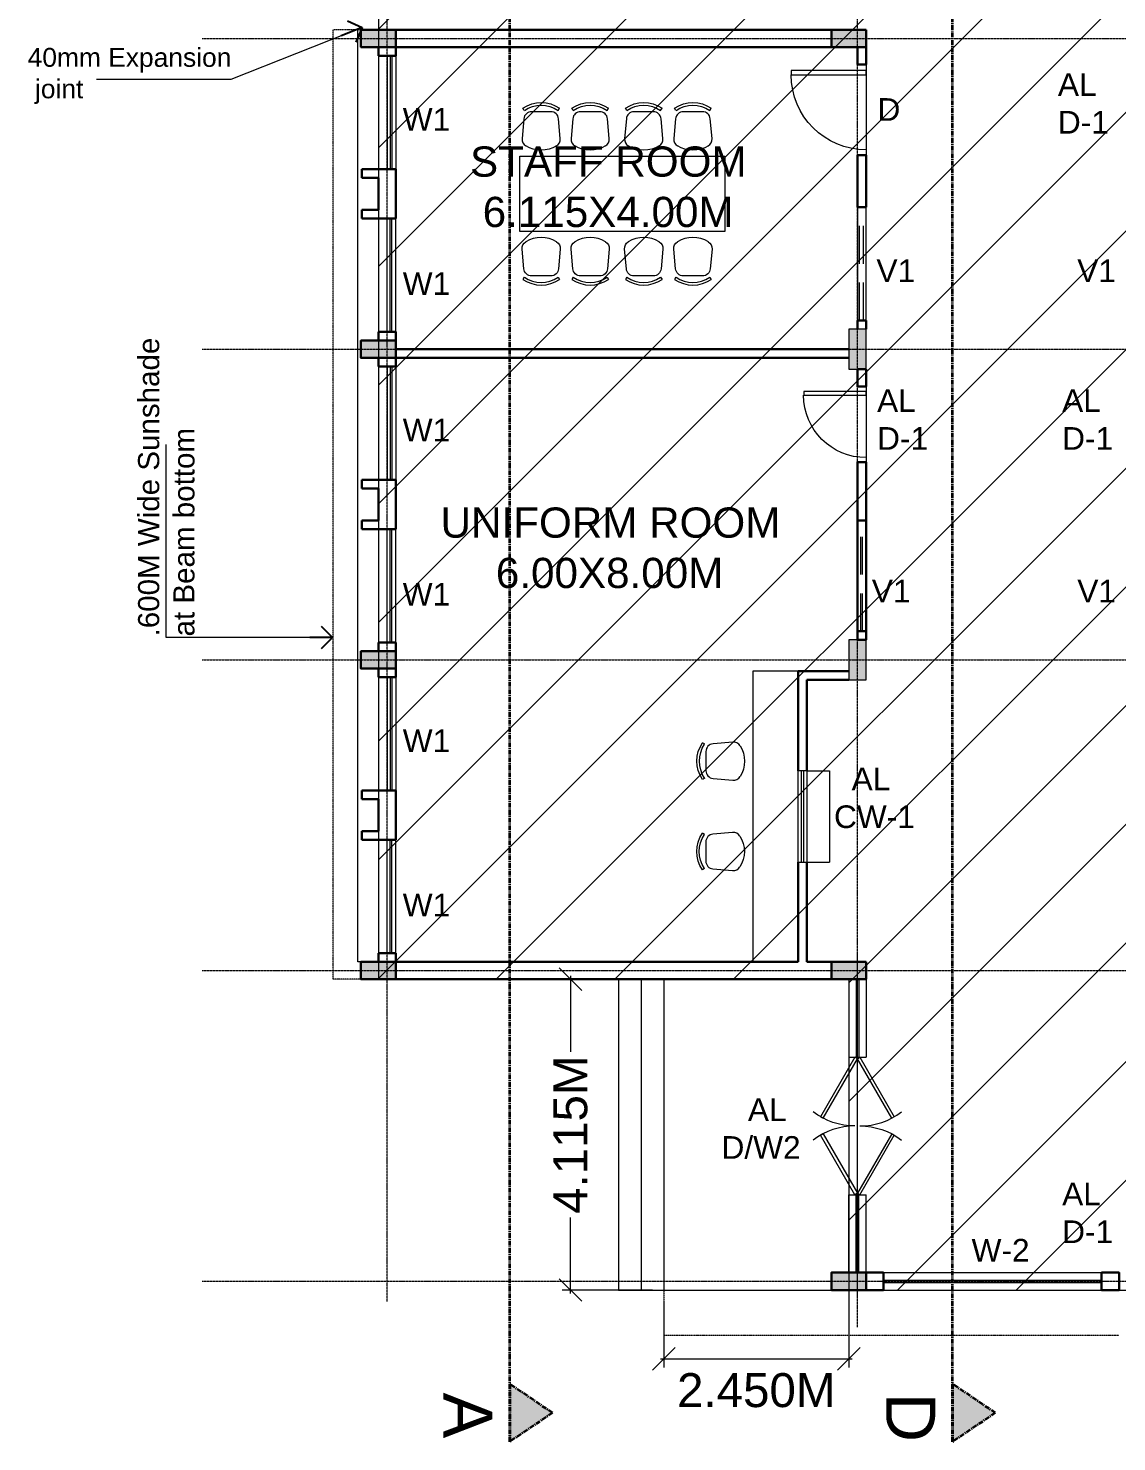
# Model space of a CAD drawing. Header units: metres. Extents: x 1545540 to 2027037, y 435419 to 693806.
# Drawn here: x 1625962 to 1640379, y 503842 to 522561 of the extents above; entities that cross this region are included whole.
import ezdxf

# ---------------------------------------------------------------- set-up
doc = ezdxf.new("R2010")
doc.units = ezdxf.units.M
doc.header["$LTSCALE"] = 1000
doc.header["$PDMODE"] = 35
doc.linetypes.add('CENTER', pattern=[2, 1.25, -0.25, 0.25, -0.25])
doc.linetypes.add('DASHED', pattern=[0.75, 0.5, -0.25])
doc.layers.get('Defpoints').update_dxf_attribs({"lineweight": 18})
for name, color, linetype, lineweight in [('- WALL', 7, 'Continuous', 30), ('Col-Hatch', 9, 'Continuous', 13), ('coloum hatch', 254, 'Continuous', 9), ('Column', 252, 'Continuous', 30), ('dimension', 6, 'Continuous', 13), ('Door', 54, 'Continuous', 13), ('Furniture', 13, 'Continuous', 13), ('grid', 21, 'CENTER', 15), ('Hatch', 8, 'Continuous', 13), ('Hidden', 1, 'DASHED', 18), ('Pool', 140, 'Continuous', 15), ('Section Line', 135, 'CENTER', 35), ('Stair', 2, 'Continuous', 15), ('Text-1', 240, 'Continuous', 15), ('Ventilator', 6, 'DASHED', 18), ('Wall', 7, 'Continuous', 30), ('Window', 150, 'Continuous', 15), ('Window-Wall', 7, 'Continuous', 18)]:
    doc.layers.add(name, color=color, linetype=linetype, lineweight=lineweight)
doc.layers.add('text', color=7, linetype='Continuous')
doc.styles.add('dim-stylus bt', font='arial.ttf')
doc.styles.add('L120', font='simplex.shx', dxfattribs={"height": 1})
doc.styles.add('style1', font='')
doc.styles.get('style1').set_extended_font_data('Century Gothic')
doc.dimstyles.new('1      100 (big)', dxfattribs={"dimscale": 75, "dimtxt": 5, "dimasz": 3.5, "dimexe": 1.5, "dimexo": 2, "dimgap": 1, "dimtad": 0, "dimdec": 3, "dimlfac": 0.001, "dimzin": 0, "dimdsep": 46, "dimtxsty": 'dim-stylus bt', "dimblk": 'OBLIQUE', "dimcen": 0, "dimdle": 0.6, "dimclrd": 256, "dimclre": 7, "dimclrt": 256, "dimadec": 0, "dimazin": 0, "dimtfac": 0.7, "dimtdec": 3, "dimtofl": 0, "dimtmove": 1, "dimatfit": 3, "dimldrblk": 'OPEN90', "dimfxl": 0, "dimtolj": 1, "dimtzin": 0, "dimlwd": 15, "dimlwe": 15, "dimarcsym": 0})

# ---------------------------------------------------------------- blocks, each defined once
blk = doc.blocks.new('chair1')
for p, q in [((527, 224), (556, 243)), ((527, -224), (556, -243))]:
    blk.add_line(p, q)
blk.add_lwpolyline([(58, 204, -0.283804), (155, 253), (416, 230, -0.389031), (510, 127), (510, -127, -0.389031), (416, -230), (155, -253, -0.283804), (58, -204)], format="xyb")
for centre, radius, start, end in [((390, 0), 390, 148.3892, 211.6108), ((201, 0), 396, 325.6197, 34.3803), ((201, 0), 430, 325.6197, 34.3803)]:
    blk.add_arc(centre, radius, start, end)
blk = doc.blocks.new('CC')
at = {"layer": 'Col-Hatch', "ltscale": 0.05}
blk.add_hatch(color=256, dxfattribs=at).paths.add_polyline_path([(4078.606, 341.328), (4078.606, 341.098), (4079.066, 341.098), (4079.066, 341.328)])
at = {"layer": 'Column'}
blk.add_lwpolyline([(4078.606, 341.328), (4079.066, 341.328), (4079.066, 341.098), (4078.606, 341.098)], close=True, dxfattribs=at)
blk = doc.blocks.new('Door - Left Hung 36 in.')
blk.add_lwpolyline([(0.75, -1.3), (0, 0), (31.18, 18), (31.93, 16.7)], close=True)
blk.add_arc((0, 0), 36, 0, 37.31013)
blk = doc.blocks.new('gd')
at = {"layer": 'Door', "ltscale": 0.05}
blk.add_line((526.222, -408.628), (526.222, -407.428), dxfattribs=at)
blk.add_lwpolyline([(526.222, -408.551), (525.231, -408.551), (525.231, -408.491), (526.222, -408.491), (526.222, -408.551)], dxfattribs=at)
blk.add_arc((526.222, -408.491), 0.992, 90, 180, dxfattribs=at)
blk = doc.blocks.new('DFG')
at = {"layer": 'Col-Hatch', "ltscale": 0.05}
blk.add_hatch(color=256, dxfattribs=at).paths.add_polyline_path([(3557.561, -332.074), (3557.561, -332.304), (3557.031, -332.304), (3557.031, -332.074)])
blk.add_lwpolyline([(3557.561, -332.074), (3557.561, -332.304), (3557.031, -332.304), (3557.031, -332.074), (3557.561, -332.074)], dxfattribs=at)
blk = doc.blocks.new('_Oblique')
at = {"color": 0, "linetype": 'ByBlock', "lineweight": -2}
blk.add_line((-0.5, -0.5), (0.5, 0.5), dxfattribs=at)
blk = doc.blocks.new('*D225')
at = {"layer": 'Defpoints', "color": 0, "ltscale": 50, "transparency": 16777216}
for p in [(1636829, 506081), (1634379, 505851), (1636829, 504938)]:
    blk.add_point(p, dxfattribs=at)
at = {"layer": 'dimension', "color": 7, "lineweight": 15, "ltscale": 50, "transparency": 16777216}
for p, q in [((1636829, 505931), (1636829, 504825)), ((1634379, 505701), (1634379, 504825))]:
    blk.add_line(p, q, dxfattribs=at)
at = {"layer": 'dimension', "lineweight": 15, "ltscale": 50, "transparency": 16777216}
blk.add_line((1634334, 504938), (1636874, 504938), dxfattribs=at)
at = {"layer": 'dimension', "lineweight": 15, "ltscale": 50, "transparency": 16777216, "xscale": 300, "yscale": 300, "zscale": 300, "rotation": 180}
blk.add_blockref('_Oblique', (1634379, 504938), dxfattribs=at)
at = {"layer": 'dimension', "lineweight": 15, "ltscale": 50, "transparency": 16777216, "xscale": 300, "yscale": 300, "zscale": 300}
blk.add_blockref('_Oblique', (1636829, 504938), dxfattribs=at)
at = {"layer": 'dimension', "ltscale": 50, "transparency": 16777216, "insert": (1635604, 504522), "char_height": 450, "attachment_point": 5, "style": 'dim-stylus bt'}
blk.add_mtext('\\A1;2.450M', dxfattribs=at)
blk = doc.blocks.new('_Open90')
at = {"color": 0, "linetype": 'ByBlock', "lineweight": -2}
for p, q in [((0, 0), (-1, 0)), ((-0.5, 0.5), (0, 0)), ((0, 0), (-0.5, -0.5))]:
    blk.add_line(p, q, dxfattribs=at)
blk = doc.blocks.new('*D226')
at = {"layer": 'Defpoints', "color": 0, "ltscale": 50, "transparency": 16777216}
for p in [(1633144, 509966), (1634379, 509966), (1634379, 505851)]:
    blk.add_point(p, dxfattribs=at)
at = {"layer": 'dimension', "color": 7, "lineweight": 15, "ltscale": 50, "transparency": 16777216}
for p, q in [((1634229, 509966), (1633032, 509966)), ((1634229, 505851), (1633032, 505851))]:
    blk.add_line(p, q, dxfattribs=at)
at = {"layer": 'dimension', "lineweight": 15, "ltscale": 50, "transparency": 16777216}
for p, q in [((1633144, 510011), (1633144, 509004)), ((1633144, 505806), (1633144, 506813))]:
    blk.add_line(p, q, dxfattribs=at)
at = {"layer": 'dimension', "lineweight": 15, "ltscale": 50, "transparency": 16777216, "xscale": 300, "yscale": 300, "zscale": 300}
for p, rotation in [((1633144, 509966), 90), ((1633144, 505851), 270)]:
    blk.add_blockref('_Oblique', p, dxfattribs=dict(at, rotation=rotation))
at = {"layer": 'dimension', "ltscale": 50, "transparency": 16777216, "insert": (1633144, 507908), "char_height": 450, "attachment_point": 5, "rotation": 90, "style": 'dim-stylus bt'}
blk.add_mtext('\\A1;4.115M', dxfattribs=at)

msp = doc.modelspace()

# ---------------------------------------------------------------- hatches: boundary and pattern name
at = {"layer": 'Hatch', "ltscale": 0.05}
h = msp.add_hatch(dxfattribs=at)
h.set_pattern_fill('ANSI31', color=256, scale=350, style=0)
h.set_pattern_definition([(45, (223261.5, -345748), (-785.7724, 785.7724), [])])
h.paths.add_polyline_path([(1630598.7281, 543155.9931), (1635688.728, 543155.9931), (1635688.728, 535155.9932), (1630598.7281, 535155.9932), (1630598.7281, 509965.9937), (1636828.728, 509965.9937), (1636828.728, 505850.9938), (1646868.7278, 505850.9938), (1646868.7278, 563960.9927), (1642904, 563960.9927), (1642904.2274, 564010), (1642904.2274, 566660.9926), (1644448.7279, 566660.9926), (1644448.7279, 573120.9925), (1640408.7279, 573120.9925), (1640408.728, 569020.9926), (1637058.728, 569020.9925), (1637058.728, 573120.9925), (1633018.7281, 573120.9925), (1633018.7281, 566660.9926), (1634563.2281, 566660.9926), (1634563.2281, 563960.9927), (1630598.7281, 563960.9927)])
at = {"layer": 'Section Line', "ltscale": 0.05}
for points in [[(1632904.4434, 504223.5573), (1632339.4256, 504605.5012), (1632339.4256, 503841.6133)], [(1638769.7458, 504223.5573), (1638204.728, 504605.5012), (1638204.728, 503841.6133)]]:
    msp.add_hatch(color=256, dxfattribs=at).paths.add_polyline_path(points)

# ---------------------------------------------------------------- linework, layer by layer
at = {"layer": '- WALL'}
for p, q in [((1630828.7281, 522540.9935), (1636828.728, 522540.9935)), ((1630828.7281, 522540.9935), (1636828.728, 522540.9935)), ((1630828.7281, 522310.9935), (1636828.728, 522310.9935)), ((1630828.7281, 522310.9935), (1636828.728, 522310.9935)), ((1636943.728, 520191.7694), (1636943.728, 520880.9935)), ((1637058.728, 520880.9935), (1636943.728, 520880.9935)), ((1637058.728, 520191.7694), (1637058.728, 520880.9935)), ((1630378.7281, 520580.9935), (1630378.7281, 520695.9935)), ((1630378.7281, 520695.9935), (1630828.7281, 520695.9935)), ((1630828.7281, 520040.9935), (1630828.7281, 520695.9935)), ((1630378.7281, 520580.9935), (1630598.7281, 520580.9935)), ((1630598.7281, 520155.9935), (1630598.7281, 520580.9935)), ((1630378.7281, 520040.9935), (1630378.7281, 520155.9935)), ((1630598.7281, 520155.9935), (1630378.7281, 520155.9935)), ((1630828.7281, 520040.9935), (1630378.7281, 520040.9935)), ((1636943.728, 520191.7694), (1637058.728, 520191.7694)), ((1636943.728, 520191.7694), (1637058.728, 520191.7694)), ((1630598.7281, 518195.9935), (1630598.7281, 518080.9935)), ((1630828.7281, 518310.9935), (1636828.728, 518310.9935)), ((1630828.7281, 518195.9935), (1636828.728, 518195.9935)), ((1630828.7281, 518195.9935), (1630828.7281, 518080.9935)), ((1630828.7281, 518080.9935), (1630598.7281, 518080.9935)), ((1630828.7281, 516580.9936), (1630378.7281, 516580.9936)), ((1630378.7281, 516465.9936), (1630378.7281, 516580.9936)), ((1630828.7281, 516580.9936), (1630828.7281, 515925.9936)), ((1630598.7281, 516465.9936), (1630378.7281, 516465.9936)), ((1630598.7281, 516465.9936), (1630598.7281, 516040.9936)), ((1630378.7281, 516040.9936), (1630598.7281, 516040.9936)), ((1630378.7281, 515925.9936), (1630378.7281, 516040.9936)), ((1630378.7281, 515925.9936), (1630828.7281, 515925.9936)), ((1630598.7281, 514425.9936), (1630598.7281, 514310.9936)), ((1630598.7281, 514425.9936), (1630828.7281, 514425.9936)), ((1630828.7281, 514425.9936), (1630828.7281, 514310.9936)), ((1630598.7281, 514080.9936), (1630598.7281, 513965.9936)), ((1630828.7281, 514080.9936), (1630828.7281, 513965.9936)), ((1630828.7281, 513965.9936), (1630598.7281, 513965.9936)), ((1630828.7281, 512465.9937), (1630378.7281, 512465.9937)), ((1630378.7281, 512350.9937), (1630378.7281, 512465.9937)), ((1630598.7281, 512350.9937), (1630378.7281, 512350.9937)), ((1630598.7281, 512350.9937), (1630598.7281, 511925.9937)), ((1630828.7281, 512465.9937), (1630828.7281, 511810.9937)), ((1630378.7281, 511925.9937), (1630598.7281, 511925.9937)), ((1630378.7281, 511810.9937), (1630378.7281, 511925.9937)), ((1630378.7281, 511810.9937), (1630828.7281, 511810.9937)), ((1630598.7281, 510310.9937), (1630598.7281, 510195.9937)), ((1630598.7281, 510310.9937), (1630828.7281, 510310.9937)), ((1630828.7281, 510310.9937), (1630828.7281, 510195.9937)), ((1636158.728, 510195.9937), (1630828.7281, 510195.9937)), ((1636598.728, 510195.9937), (1636273.728, 510195.9937)), ((1636598.728, 509965.9937), (1630828.7281, 509965.9937)), ((1637058.728, 506080.9938), (1637058.728, 505850.9938))]:
    msp.add_line(p, q, dxfattribs=at)
for points in [[(1630598.7281, 522195.9935), (1630828.7281, 522195.9935), (1630828.7281, 522310.9935), (1630598.7281, 522310.9935)], [(1630598.7281, 518540.9935), (1630828.7281, 518540.9935), (1630828.7281, 518425.9935), (1630598.7281, 518425.9935)], [(1637058.728, 517815.9935), (1636943.728, 517815.9935), (1636943.728, 518045.9935), (1637058.728, 518045.9935)], [(1637288.728, 506080.9938), (1637058.728, 506080.9938), (1637058.728, 505850.9938), (1637288.728, 505850.9938)], [(1640178.7279, 506080.9938), (1640408.7279, 506080.9938), (1640408.7279, 505850.9938), (1640178.7279, 505850.9938)]]:
    msp.add_lwpolyline(points, close=True, dxfattribs=at)
at = {"layer": '- WALL', "ltscale": 0.05}
for points in [[(1637058.728, 514575.9936), (1636943.728, 514575.9936), (1636943.728, 516815.9936), (1637058.728, 516815.9936)], [(1637058.728, 514575.9936), (1636943.728, 514575.9936), (1636943.728, 514460.9936), (1637058.5706, 514460.9936)]]:
    msp.add_lwpolyline(points, close=True, dxfattribs=at)
at = {"layer": 'Furniture', "ltscale": 10000}
for p, q in [((1635558.728, 514045.9936), (1635558.728, 510195.9937)), ((1636158.728, 514045.9936), (1635558.728, 514045.9936)), ((1635558.728, 510195.9937), (1636158.728, 510195.9937))]:
    msp.add_line(p, q, dxfattribs=at)
msp.add_lwpolyline([(1632471.2281, 520868.4935), (1635186.228, 520868.4935), (1635186.228, 519868.4935), (1632471.2281, 519868.4935)], close=True, dxfattribs=at)
at = {"layer": 'grid', "ltscale": 0.01}
for p, q in [((1630713.7281, 505697.7037), (1630713.7281, 576580.0684)), ((1636943.728, 505742.5033), (1636943.728, 576580.0684)), ((1628265.682, 522425.9935), (1649912.3508, 522425.9935)), ((1628265.682, 518310.9935), (1649912.3508, 518310.9935)), ((1628265.682, 514195.9936), (1649912.3508, 514195.9936)), ((1636943.728, 505357.5033), (1636943.728, 510310.9937)), ((1628265.682, 510080.9937), (1649912.3508, 510080.9937)), ((1628265.682, 505965.9938), (1649912.3508, 505965.9938))]:
    msp.add_line(p, q, dxfattribs=at)
at = {"layer": 'Hatch', "ltscale": 0.05}
msp.add_lwpolyline([(1630598.7281, 543155.9931), (1635688.728, 543155.9931), (1635688.728, 535155.9932), (1630598.7281, 535155.9932), (1630598.7281, 509965.9937), (1636828.728, 509965.9937), (1636828.728, 505850.9938), (1646868.7278, 505850.9938), (1646868.7278, 563960.9927), (1642904, 563960.9927), (1642904.2274, 564010), (1642904.2274, 566660.9926), (1644448.7279, 566660.9926), (1644448.7279, 573120.9925), (1640408.7279, 573120.9925), (1640408.728, 569020.9926), (1637058.728, 569020.9926), (1637058.728, 573120.9925), (1633018.7281, 573120.9925), (1633018.7281, 566660.9926), (1634563.2281, 566660.9926), (1634563.2281, 563960.9927), (1630598.7281, 563960.9927), (1630598.7281, 543155.9931)], dxfattribs=at)
at = {"layer": 'Hidden', "color": 1, "ltscale": 0.005}
for p, q in [((1630598.7281, 522540.9935), (1629998.7281, 522540.9935)), ((1629998.7281, 509965.9937), (1629998.7281, 522540.9935)), ((1630368.7281, 509965.9937), (1629998.7281, 509965.9937)), ((1634378.728, 509965.9937), (1634378.728, 505250.9938)), ((1634378.728, 505250.9938), (1640408.7279, 505250.9938))]:
    msp.add_line(p, q, dxfattribs=at)
at = {"layer": 'Pool', "ltscale": 0.05}
for p, q in [((1636273.728, 512725.9936), (1636158.728, 512725.9936)), ((1636273.728, 512725.9936), (1636573.728, 512725.9936)), ((1636573.728, 512725.9936), (1636573.728, 511515.9937)), ((1636158.728, 511515.9937), (1636273.728, 511515.9937)), ((1636273.728, 511515.9937), (1636573.728, 511515.9937))]:
    msp.add_line(p, q, dxfattribs=at)
at = {"layer": 'Section Line', "ltscale": 0.05}
for p, q in [((1632339.4256, 503841.6133), (1632339.4256, 578122.03)), ((1638204.728, 503841.6133), (1638204.728, 578122.03)), ((1632904.4434, 504223.5573), (1632339.4256, 504605.5012)), ((1632339.4256, 504605.5012), (1632339.4256, 503841.6133)), ((1638769.7458, 504223.5573), (1638204.728, 504605.5012)), ((1638204.728, 504605.5012), (1638204.728, 503841.6133)), ((1632904.4434, 504223.5573), (1632339.4256, 503841.6133)), ((1638769.7458, 504223.5573), (1638204.728, 503841.6133))]:
    msp.add_line(p, q, dxfattribs=at)
at = {"layer": 'Stair'}
for p, q in [((1633778.7281, 509965.9937), (1633778.7281, 505850.9938)), ((1634078.7281, 509965.9937), (1634078.7281, 505850.9938)), ((1634378.728, 509965.9937), (1634378.728, 505850.9938)), ((1633778.7281, 505850.9938), (1636828.728, 505850.9938))]:
    msp.add_line(p, q, dxfattribs=at)
at = {"layer": 'Ventilator'}
for p, q in [((1636972.3997, 518692.9346), (1636972.3997, 520192.9346)), ((1637022.3997, 518692.9346), (1637022.3997, 520192.9346)), ((1636987.6632, 514575.9936), (1636987.6632, 516040.9936)), ((1637010.2104, 514575.9936), (1637010.2104, 516040.9936))]:
    msp.add_line(p, q, dxfattribs=at)
at = {"layer": 'Wall', "ltscale": 0.05}
for p, q in [((1636943.728, 518691.7695), (1636943.728, 518576.7695)), ((1637058.728, 518690.9935), (1636943.728, 518690.9935)), ((1637058.728, 518575.9935), (1637058.728, 518690.9935)), ((1637058.728, 516040.9936), (1636943.728, 516040.9936)), ((1636828.728, 514045.9936), (1636158.728, 514045.9936)), ((1636158.728, 514045.9936), (1636158.728, 512725.9936)), ((1636828.728, 513930.9936), (1636273.728, 513930.9936)), ((1636273.728, 513930.9936), (1636273.728, 512725.9936)), ((1636158.728, 511515.9937), (1636158.728, 510195.9937)), ((1636273.728, 511515.9937), (1636273.728, 510195.9937))]:
    msp.add_line(p, q, dxfattribs=at)
msp.add_lwpolyline([(1636943.728, 522080.9935), (1637058.728, 522080.9935), (1637058.728, 522310.9935), (1636943.728, 522310.9935)], close=True, dxfattribs=at)
at = {"layer": 'Window', "ltscale": 0.05}
for p, q in [((1630753.143, 522195.9935), (1630753.143, 520695.9935)), ((1630775.6903, 522195.9935), (1630775.6903, 520695.9935)), ((1630753.143, 518540.9935), (1630753.143, 520040.9935)), ((1630775.6903, 518540.9935), (1630775.6903, 520040.9935)), ((1630753.143, 518080.9935), (1630753.143, 516580.9936)), ((1630775.6903, 518080.9935), (1630775.6903, 516580.9936)), ((1630753.143, 514425.9936), (1630753.143, 515925.9936)), ((1630775.6903, 514425.9936), (1630775.6903, 515925.9936)), ((1630753.143, 513965.9936), (1630753.143, 512465.9937)), ((1630775.6903, 513965.9936), (1630775.6903, 512465.9937)), ((1636197.902, 512725.9936), (1636197.902, 511515.9937)), ((1636229.2816, 512725.9936), (1636229.2816, 511515.9937)), ((1630753.143, 510310.9937), (1630753.143, 511810.9937)), ((1630775.6903, 510310.9937), (1630775.6903, 511810.9937)), ((1636828.728, 509965.9937), (1636828.728, 508933.4937)), ((1636928.0382, 509965.9937), (1636928.0382, 508933.4937)), ((1636962.0501, 509965.9937), (1636962.0501, 508933.4937)), ((1637058.728, 509965.9937), (1637058.728, 508933.4937)), ((1636828.728, 508933.4937), (1637058.728, 508933.4937)), ((1636828.728, 507113.4938), (1637058.728, 507113.4938)), ((1636828.728, 506080.9938), (1636828.728, 507113.4938)), ((1636928.0382, 506080.9938), (1636928.0382, 507113.4938)), ((1636962.0501, 506080.9938), (1636962.0501, 507113.4938)), ((1637058.728, 506080.9938), (1637058.728, 507113.4938)), ((1637288.728, 505983), (1640178.7279, 505983)), ((1637288.728, 505948.9876), (1640178.7279, 505948.9876))]:
    msp.add_line(p, q, dxfattribs=at)
at = {"layer": 'Window-Wall'}
for p, q in [((1630328.7281, 510195.9937), (1630328.7281, 522540.9935)), ((1630713.7281, 522195.9935), (1630713.7281, 520695.9935)), ((1630828.7281, 522195.9935), (1630828.7281, 520695.9935)), ((1630713.7281, 518540.9935), (1630713.7281, 520040.9935)), ((1630828.7281, 518540.9935), (1630828.7281, 520040.9935)), ((1636943.728, 520191.7694), (1636943.728, 518691.7695)), ((1637058.728, 518691.7695), (1637058.728, 520191.7694)), ((1630713.7281, 518080.9935), (1630713.7281, 516580.9936)), ((1630828.7281, 518080.9935), (1630828.7281, 516580.9936)), ((1630713.7281, 514425.9936), (1630713.7281, 515925.9936)), ((1630828.7281, 514425.9936), (1630828.7281, 515925.9936)), ((1630713.7281, 513965.9936), (1630713.7281, 512465.9937)), ((1630828.7281, 513965.9936), (1630828.7281, 512465.9937)), ((1636158.728, 511515.9937), (1636158.728, 512725.9936)), ((1636273.728, 512725.9936), (1636273.728, 511515.9937)), ((1630713.7281, 510310.9937), (1630713.7281, 511810.9937)), ((1630828.7281, 510310.9937), (1630828.7281, 511810.9937)), ((1630598.7281, 510195.9937), (1630328.7281, 510195.9937)), ((1637288.728, 506080.9938), (1640178.7279, 506080.9938)), ((1637288.728, 505850.9938), (1640178.7279, 505850.9938))]:
    msp.add_line(p, q, dxfattribs=at)

# ---------------------------------------------------------------- block references
at = {"layer": 'coloum hatch', "ltscale": 0.05, "xscale": -999.9999814325156, "yscale": 999.9999814325156, "zscale": 999.9999814325156}
for p in [(5709434.6722, 181212.891), (5715664.6721, 181212.891), (5709434.6722, 177097.891), (5709434.6722, 172982.8911), (5709434.6722, 168867.8912), (5715664.6721, 168867.8912), (5715664.6721, 164752.8913)]:
    msp.add_blockref('CC', p, dxfattribs=at)
at = {"layer": 'coloum hatch', "xscale": -999.9999814325156, "yscale": 999.9999814325156, "zscale": 999.9999814325156, "rotation": 90}
for p in [(1304754.8496, 4075607.126), (1304754.8496, 4071492.1261)]:
    msp.add_blockref('DFG', p, dxfattribs=at)
at = {"layer": 'Door'}
for name, p, xscale, yscale, zscale, rotation in [('gd', (1110836.4437, 113452.6627), -999.9999814325156, 999.9999814325156, 999.9999814325156, 179.9999999850965), ('gd', (1198540.1577, 177292.3845), -833.3333180247452, 833.3333180250862, 833.3333180251024, 179.9999999850938), ('Door - Left Hung 36 in.', (1636910.8912, 508933.4937), -25.277777301892, 25.2777773092248, 25.27777730773353, 90), ('Door - Left Hung 36 in.', (1636976.5648, 508933.4937), 25.277777301892, 25.277777301892, 25.277777301892, 270), ('Door - Left Hung 36 in.', (1636910.8912, 507113.4938), 25.277777301892, 25.277777301892, 25.277777301892, 90), ('Door - Left Hung 36 in.', (1636976.5648, 507113.4938), -25.277777301892, 25.2777773092248, 25.27777730773353, 270)]:
    msp.add_blockref(name, p, dxfattribs=dict(at, xscale=xscale, yscale=yscale, zscale=zscale, rotation=rotation))
at = {"layer": 'Furniture', "ltscale": 10000, "xscale": -1, "rotation": 270}
for p in [(1632755.9356, 520945.9339), (1633404.2613, 520945.9339), (1634113.5785, 520945.9339), (1634765.0077, 520945.9339)]:
    msp.add_blockref('chair1', p, dxfattribs=at)
at = {"layer": 'Furniture', "ltscale": 10000, "rotation": 270}
for p in [(1632755.9356, 519791.0531), (1633404.2613, 519791.0531), (1634113.5785, 519791.0531), (1634765.0077, 519791.0531)]:
    msp.add_blockref('chair1', p, dxfattribs=at)
at = {"layer": 'Furniture', "ltscale": 10000, "xscale": -1}
for p in [(1635447.9265, 512855.4066, 1.5464), (1635446.4235, 511658.0978, 2.5774)]:
    msp.add_blockref('chair1', p, dxfattribs=at)

# ---------------------------------------------------------------- texts
at = {"layer": 'Section Line', "ltscale": 0.05, "char_height": 650, "width": 1065.825846, "attachment_point": 1, "rotation": 270, "style": 'style1'}
for s, insert in [('{\\fArial|b0|i0|c0|p34;A}', (1632109.9496, 504492.7236)), ('{\\fArial|b0|i0|c0|p34;D}', (1637975.252, 504492.7236))]:
    msp.add_mtext(s, dxfattribs=dict(at, insert=insert))
at = {"layer": 'text', "attachment_point": 1, "style": 'L120'}
for s, insert, char_height, width, rotation in [('{\\fArial|b0|i0|c0|p34;40mm Expansion\\P joint}', (1625953.8751, 522300.5278), 249.999995, 4832.063954, 0.00000001), ('\\pi618.21;{\\fArial|b0|i0|c0|p34;STAFF ROOM \\P\\pi785.61;6.115X4.00M}', (1631194.8367, 520995.6168), 399.999993, 4832.063954, 0.00000001), ('{\\fArial|b0|i0|c0|p34;.600M Wide Sunshade\\Pat Beam bottom}', (1627416.1319, 514506.5236), 280, 6841.769914, 90.00000001), ('\\pi208.67;{\\fArial|b0|i0|c0|p34;UNIFORM ROOM\\P\\pi941;6.00X8.00M}', (1631214.0928, 516214.5375), 399.999993, 4832.063954, 0.00000001)]:
    msp.add_mtext(s, dxfattribs=dict(at, insert=insert, char_height=char_height, width=width, rotation=rotation))
at = {"layer": 'Text-1', "char_height": 300, "width": 1299.406916, "attachment_point": 1, "rotation": 0.00000001, "style": 'L120'}
for s, insert in [('{\\fArial|b0|i0|c0|p34;AL\\PD-1}', (1639599.3002, 521966.0685)), ('\\pi525.69;{\\fArial|b0|i0|c0|p34;D}', (1636684.3537, 521635.2983)), ('\\pi376.41;{\\fArial|b0|i0|c0|p34;W1}', (1630545.4745, 521504.8455)), ('\\pi432.79;{\\fArial|b0|i0|c0|p34;V1}', (1636763.1927, 519498.7589)), ('\\pi432.79;{\\fArial|b0|i0|c0|p34;V1}', (1639423.5617, 519498.7589)), ('\\pi376.41;{\\fArial|b0|i0|c0|p34;W1}', (1630545.4745, 519329.8759)), ('{\\fArial|b0|i0|c0|p34;AL\\PD-1}', (1637204.6643, 517779.1055)), ('{\\fArial|b0|i0|c0|p34;AL\\PD-1}', (1639655.7133, 517779.1055)), ('\\pi376.41;{\\fArial|b0|i0|c0|p34;W1}', (1630545.4745, 517389.8456)), ('\\pi376.41;{\\fArial|b0|i0|c0|p34;W1}', (1630545.4745, 515214.876)), ('\\pi432.79;{\\fArial|b0|i0|c0|p34;V1}', (1636702.4847, 515257.1949)), ('\\pi432.79;{\\fArial|b0|i0|c0|p34;V1}', (1639423.5617, 515257.1949)), ('\\pi376.41;{\\fArial|b0|i0|c0|p34;W1}', (1630545.4745, 513274.8457)), ('{\\fArial|b0|i0|c0|p34;  AL\\PCW-1}', (1636633.8797, 512769.3102)), ('\\pi376.41;{\\fArial|b0|i0|c0|p34;W1}', (1630545.4745, 511099.876)), ('{\\fArial|b0|i0|c0|p34;   AL\\PD/W2}', (1635144.1369, 508388.6873)), ('{\\fArial|b0|i0|c0|p34;AL\\PD-1}', (1639655.7133, 507272.8837)), ('{\\fArial|b0|i0|c0|p34;W-2}', (1638456.07, 506527.3167))]:
    msp.add_mtext(s, dxfattribs=dict(at, insert=insert))

# ---------------------------------------------------------------- dimensions: what is measured, and where the dimension line sits
at = {"layer": 'dimension', "ltscale": 50}
dim = msp.add_linear_dim(base=(1633144.0934, 509965.9937), p1=(1634378.728, 505850.9938), p2=(1634378.728, 509965.9937), angle=90, dimstyle='1      100 (big)', override={"dimtxt": 6, "dimasz": 4, "dimpost": 'M\\X'}, dxfattribs=at)
dim.commit()
dim.dimension.update_dxf_attribs({"geometry": '*D226', "text_midpoint": (1633144.0934, 507908.4937)})
dim = msp.add_linear_dim(base=(1636828.728, 504937.7851), p1=(1634378.728, 505850.9938), p2=(1636828.728, 506080.9938), dimstyle='1      100 (big)', override={"dimtxt": 6, "dimasz": 4, "dimpost": 'M\\X'}, dxfattribs=at)
dim.commit()
dim.dimension.update_dxf_attribs({"geometry": '*D225', "text_midpoint": (1635603.728, 504522.2277), "dimtype": 160})

# ---------------------------------------------------------------- leaders
for points in [[(1630384.4373, 522573.264), (1628643.6299, 521883.3007), (1626867.785, 521883.3007)], [(1629992.595, 514493.5985), (1627787.0116, 514493.5985), (1627787.0116, 517046.4363)]]:
    msp.add_leader(points, dimstyle='1      100 (big)', override={"dimtxt": 6, "dimasz": 4}, dxfattribs=at)

doc.saveas('drawing.dxf')
